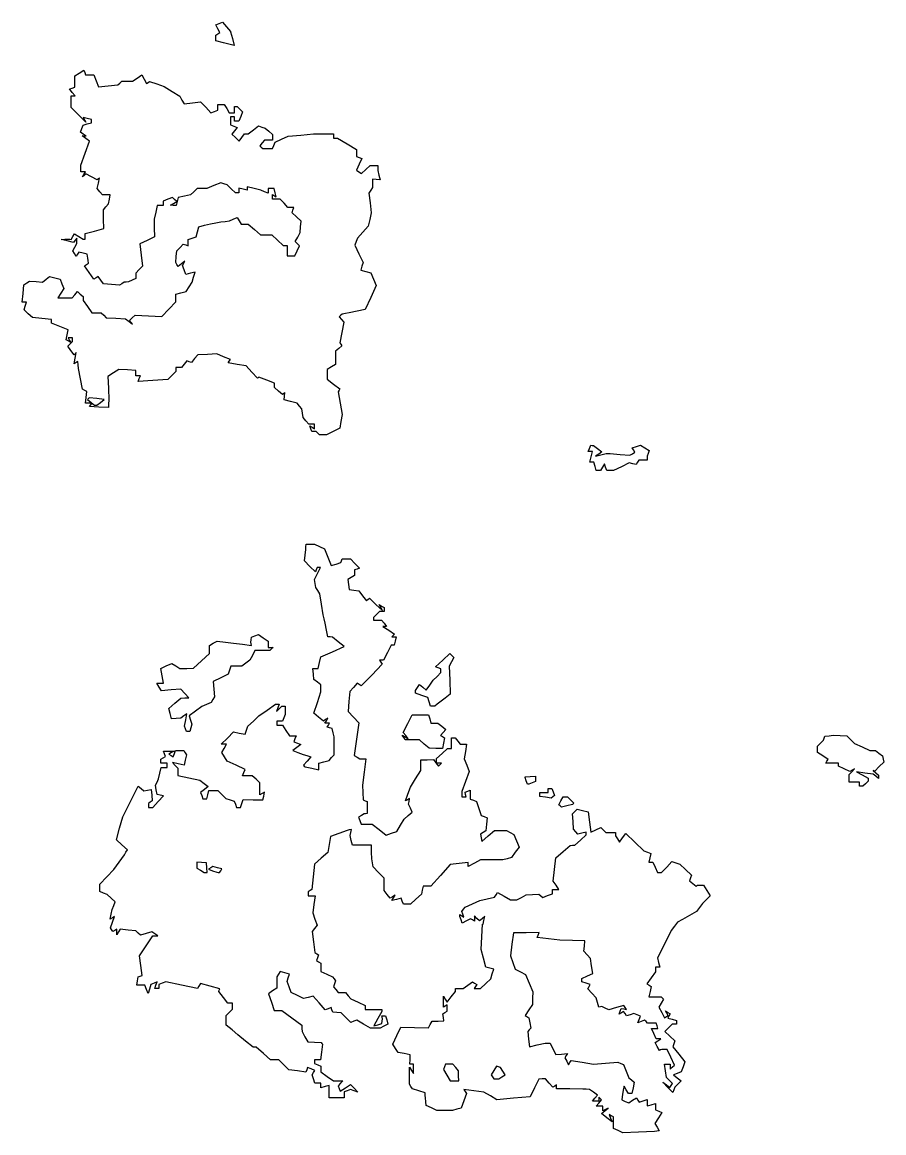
# Model space of a CAD drawing. Extents: x 0 to 4532, y 0 to 2620.
# Drawn here: x 2761 to 3170, y 1989 to 2517 of the extents above; entities that cross this region are included whole.
import ezdxf

# ---------------------------------------------------------------- set-up
doc = ezdxf.new("R2010")
doc.units = 0
doc.layers.add('Layer_1', color=7, linetype='CONTINUOUS')

msp = doc.modelspace()

# ---------------------------------------------------------------- linework, layer by layer
at = {"layer": 'Layer_1', "color": 7}
for points in [[(2856.750285, 2507.321954), (2853.000274, 2508.317964), (2853.000274, 2509.659602), (2853.000274, 2511.00124), (2854.002974, 2511.620951), (2855.005673, 2512.240661), (2854.021285, 2514.080007), (2853.036869, 2515.919352), (2854.638586, 2516.533988), (2856.240275, 2517.148597), (2858.120269, 2514.980914), (2860.000292, 2512.81326), (2860.000292, 2512.709795), (2860.000292, 2512.60633), (2860.930481, 2509.362928), (2861.860671, 2506.119525), (2861.180469, 2506.22299), (2860.500267, 2506.326454)], [(2901.583594, 2321.869254), (2900.833603, 2322.619245), (2899.750286, 2322.619245), (2898.666998, 2322.619245), (2898.203901, 2324.008449), (2897.740805, 2325.397624), (2898.870582, 2324.699422), (2900.000302, 2324.00122), (2900.000302, 2325.060216), (2900.000302, 2326.11924), (2898.622692, 2326.11924), (2897.245195, 2326.11924), (2895.919403, 2327.716762), (2894.593497, 2329.314312), (2894.27698, 2331.388309), (2893.960492, 2333.462279), (2892.854583, 2334.794761), (2891.748787, 2336.127243), (2888.624497, 2336.960714), (2885.500291, 2337.794214), (2885.650244, 2339.523405), (2885.800197, 2341.252568), (2885.315699, 2340.76807), (2884.831201, 2340.283544), (2882.915688, 2341.923642), (2881.000204, 2343.56374), (2881.000204, 2344.640594), (2881.000204, 2345.717476), (2877.250194, 2347.073486), (2873.500211, 2348.429524), (2873.160706, 2348.194532), (2872.8212, 2347.95954), (2870.160686, 2350.918769), (2867.5002, 2353.87797), (2863.245991, 2354.587256), (2858.991696, 2355.296541), (2859.483196, 2356.091858), (2859.974809, 2356.887203), (2856.777384, 2358.211606), (2853.579988, 2359.535982), (2849.040103, 2359.349745), (2844.500189, 2359.163509), (2842.98028, 2357.314809), (2841.460286, 2355.466109), (2840.380286, 2355.82611), (2839.300399, 2356.186081), (2838.027784, 2354.652793), (2836.755283, 2353.119476), (2835.377786, 2353.119476), (2834.000177, 2353.119476), (2834.000177, 2352.119469), (2834.000177, 2351.119491), (2832.112075, 2349.231361), (2830.223889, 2347.343203), (2823.209499, 2346.903577), (2816.195081, 2346.463924), (2816.704694, 2347.791701), (2817.214193, 2349.119477), (2816.107179, 2349.119477), (2815.000192, 2349.119477), (2815.000192, 2350.423982), (2815.000192, 2351.728458), (2811.024572, 2351.963167), (2807.049094, 2352.197592), (2804.442381, 2350.489604), (2801.835583, 2348.781616), (2802.03741, 2343.200537), (2802.239237, 2337.619458), (2802.119898, 2335.823369), (2802.00056, 2334.027309), (2797.555239, 2334.257482), (2793.109946, 2334.487655), (2793.614258, 2335.303608), (2794.118542, 2336.11959), (2792.627744, 2336.11959), (2791.136947, 2336.11959), (2791.43963, 2338.869594), (2791.742257, 2341.619598), (2790.76575, 2342.243872), (2789.789356, 2342.868175), (2788.777841, 2347.74388), (2787.766354, 2352.619586), (2787.669409, 2354.296166), (2787.572464, 2355.972746), (2786.641764, 2355.397539), (2785.711065, 2354.822333), (2786.224051, 2357.505581), (2786.736952, 2360.188829), (2786.208659, 2359.660564), (2785.680451, 2359.132328), (2784.225058, 2361.210237), (2782.769552, 2363.288147), (2783.885354, 2364.403863), (2785.000646, 2365.519609), (2785.000646, 2366.319603), (2785.000646, 2367.119597), (2783.94165, 2367.119597), (2782.882654, 2367.119597), (2783.596163, 2365.965073), (2784.309644, 2364.810579), (2783.147155, 2365.52902), (2781.984752, 2366.247489), (2782.412557, 2368.607021), (2782.840447, 2370.966552), (2778.920556, 2372.534962), (2775.000664, 2374.103401), (2775.000664, 2374.981461), (2775.000664, 2375.859492), (2770.460043, 2376.371288), (2765.919449, 2376.883083), (2763.94594, 2378.669109), (2761.972345, 2380.455163), (2762.553958, 2382.287394), (2763.135457, 2384.119596), (2762.102456, 2384.119596), (2761.069539, 2384.119596), (2761.48334, 2388.278561), (2761.897057, 2392.437554), (2763.19884, 2393.295063), (2764.500652, 2394.152572), (2767.638747, 2393.920698), (2770.776956, 2393.688824), (2772.375753, 2395.015779), (2773.974664, 2396.342734), (2776.530948, 2395.701168), (2779.087261, 2395.059574), (2779.946868, 2392.839479), (2780.806559, 2390.619412), (2779.380562, 2388.369411), (2777.954565, 2386.119411), (2781.355148, 2386.119411), (2784.755761, 2386.119411), (2786.010857, 2387.631723), (2787.266067, 2389.144064), (2788.633359, 2388.009298), (2790.00065, 2386.874504), (2790.00065, 2385.901341), (2790.00065, 2384.92815), (2792.068752, 2382.023772), (2794.136853, 2379.119393), (2796.368769, 2379.119393), (2798.600656, 2379.119393), (2799.780266, 2377.939783), (2800.959848, 2376.760173), (2805.568955, 2376.488614), (2810.177977, 2376.217055), (2811.83925, 2374.95113), (2813.500664, 2373.685233), (2812.798267, 2374.521312), (2812.09587, 2375.357391), (2813.398164, 2376.659656), (2814.700457, 2377.961921), (2821.071353, 2377.634917), (2827.442363, 2377.307912), (2830.721568, 2380.784804), (2834.000658, 2384.261697), (2834.000658, 2386.082078), (2834.000658, 2387.90246), (2836.488061, 2388.526763), (2838.975378, 2389.151037), (2840.383886, 2391.385164), (2841.792365, 2393.61929), (2842.510381, 2396.015701), (2843.228369, 2398.412111), (2841.053571, 2397.843367), (2838.878773, 2397.274652), (2838.057179, 2399.446984), (2837.235472, 2401.619287), (2837.810083, 2402.619293), (2838.384581, 2403.6193), (2836.781674, 2402.320748), (2835.178766, 2401.022168), (2834.592561, 2401.970528), (2834.006469, 2402.918887), (2834.241462, 2405.756878), (2834.476454, 2408.59487), (2836.051128, 2410.169601), (2837.625831, 2411.744304), (2838.81335, 2411.348474), (2840.00084, 2410.952616), (2840.00084, 2412.468585), (2840.00084, 2413.984525), (2841.901442, 2414.587738), (2843.802044, 2415.190979), (2844.392756, 2417.54453), (2844.98344, 2419.898108), (2847.742146, 2420.646909), (2850.500853, 2421.395737), (2853.000841, 2421.840947), (2855.500858, 2422.286156), (2857.500842, 2422.53107), (2859.500856, 2422.775983), (2861.374642, 2423.602084), (2863.248457, 2424.428157), (2864.174338, 2422.773687), (2865.100246, 2421.119189), (2866.800553, 2421.118197), (2868.500859, 2421.117176), (2871.406343, 2418.618407), (2874.311941, 2416.119638), (2877.010354, 2416.119638), (2879.708853, 2416.119638), (2882.406359, 2413.619621), (2885.103866, 2411.119633), (2886.052367, 2411.119633), (2887.000868, 2411.119633), (2887.000868, 2408.619616), (2887.000868, 2406.119628), (2888.840355, 2406.119628), (2890.679871, 2406.119628), (2891.763046, 2408.496961), (2892.846164, 2410.874294), (2891.83085, 2411.889608), (2890.815565, 2412.904893), (2891.972271, 2415.066226), (2893.128948, 2417.227531), (2893.339563, 2419.923592), (2893.550177, 2422.619624), (2891.427679, 2424.619637), (2889.30518, 2426.619622), (2889.736358, 2427.869645), (2890.167678, 2429.119639), (2888.739271, 2429.119639), (2887.310978, 2429.119639), (2885.500971, 2431.119624), (2883.690964, 2433.119637), (2881.845978, 2433.119637), (2880.000963, 2433.119637), (2880.000963, 2434.178661), (2880.000963, 2435.237657), (2880.907653, 2434.677275), (2881.814457, 2434.116866), (2881.291067, 2436.11824), (2880.767678, 2438.119642), (2879.384371, 2438.119642), (2878.000978, 2438.119642), (2878.000978, 2437.012656), (2878.000978, 2435.905641), (2876.250952, 2436.627881), (2874.500955, 2437.35012), (2871.250976, 2438.129563), (2868.000969, 2438.909006), (2868.000969, 2438.107935), (2868.000969, 2437.306864), (2866.000955, 2437.829884), (2864.000971, 2438.352905), (2864.000971, 2437.236252), (2864.000971, 2436.119629), (2863.189553, 2436.119629), (2862.37805, 2436.119629), (2860.393968, 2437.968187), (2858.409772, 2439.816716), (2856.955371, 2440.338263), (2855.500971, 2440.859838), (2852.128847, 2439.48974), (2848.756751, 2438.119642), (2846.450256, 2438.119642), (2844.143846, 2438.119642), (2842.630457, 2436.606252), (2841.117067, 2435.092834), (2838.147548, 2434.498948), (2835.178142, 2433.905061), (2834.683156, 2432.012339), (2834.188142, 2430.119645), (2832.844548, 2430.133819), (2831.500954, 2430.147992), (2832.992545, 2431.091022), (2834.484249, 2432.034081), (2833.492548, 2432.971243), (2832.50096, 2433.908406), (2830.25096, 2433.045114), (2828.000959, 2432.181823), (2828.000959, 2431.149586), (2828.000959, 2430.117349), (2826.614448, 2430.117349), (2825.227937, 2430.117349), (2824.512756, 2426.86737), (2823.797461, 2423.617363), (2823.85132, 2419.391387), (2823.904328, 2415.165439), (2820.39804, 2413.501615), (2816.891724, 2411.837762), (2817.556647, 2406.516479), (2818.221428, 2401.195223), (2816.611122, 2399.584861), (2815.000731, 2397.974498), (2815.000731, 2396.652901), (2815.000731, 2395.331332), (2813.250734, 2394.53148), (2811.500736, 2393.731656), (2810.50073, 2393.648034), (2809.500723, 2393.564412), (2808.401645, 2392.875111), (2807.302625, 2392.18581), (2803.477836, 2392.529), (2799.653132, 2392.872219), (2798.393444, 2394.594891), (2797.13384, 2396.317562), (2796.143726, 2395.705675), (2795.153641, 2395.09376), (2792.935417, 2398.208923), (2790.717334, 2401.324087), (2791.642421, 2401.970698), (2792.567621, 2402.617281), (2792.409165, 2403.867275), (2792.250708, 2405.117297), (2792.1257, 2406.000658), (2792.000692, 2406.884019), (2790.001699, 2407.406785), (2788.002706, 2407.929522), (2787.376703, 2406.916646), (2786.7507, 2405.90377), (2785.94549, 2407.206658), (2785.140309, 2408.509519), (2786.070498, 2410.247667), (2787.000687, 2411.985816), (2786.986514, 2413.301546), (2786.972341, 2414.617275), (2786.237629, 2413.575401), (2785.502945, 2412.533526), (2782.502954, 2413.207095), (2779.502934, 2413.880664), (2781.252931, 2413.998869), (2783.002447, 2414.11679), (2783.640639, 2414.031467), (2784.278831, 2413.946144), (2785.110148, 2415.281546), (2785.941437, 2416.616977), (2787.958344, 2415.366954), (2789.975337, 2414.11696), (2790.488833, 2414.11696), (2791.002443, 2414.11696), (2791.002443, 2415.409559), (2791.002443, 2416.702158), (2795.412558, 2417.881682), (2799.822559, 2419.061179), (2799.754528, 2423.546554), (2799.686496, 2428.0319), (2800.88198, 2429.472411), (2802.077492, 2430.912921), (2802.482393, 2433.014953), (2802.887181, 2435.116986), (2801.066997, 2435.116986), (2799.246899, 2435.116986), (2798.006798, 2436.611213), (2796.766583, 2438.105497), (2797.2523, 2440.645822), (2797.737875, 2443.186204), (2797.243201, 2442.691473), (2796.748385, 2442.196742), (2794.002378, 2443.616957), (2791.255974, 2445.0372), (2790.468877, 2444.327064), (2789.681696, 2443.616957), (2790.401073, 2444.866951), (2791.120393, 2446.116945), (2790.061397, 2446.116945), (2789.002373, 2446.116945), (2789.002373, 2447.641928), (2789.002373, 2449.16694), (2791.016276, 2454.891934), (2793.030179, 2460.616956), (2791.325196, 2461.86695), (2789.620099, 2463.116973), (2790.561287, 2463.131146), (2791.50239, 2463.145319), (2790.106695, 2464.029077), (2788.711, 2464.912835), (2789.361693, 2466.60869), (2790.012499, 2468.304574), (2792.007382, 2468.826263), (2794.002378, 2469.347951), (2794.002378, 2470.114695), (2794.002378, 2470.881438), (2792.000976, 2471.404799), (2789.999573, 2471.928188), (2790.66478, 2470.771426), (2791.329873, 2469.614691), (2787.864376, 2473.114686), (2784.398794, 2476.614709), (2784.398794, 2479.364685), (2784.398794, 2482.114689), (2785.321188, 2482.114689), (2786.243695, 2482.114689), (2784.871187, 2483.777323), (2783.498793, 2485.439928), (2784.748787, 2485.860646), (2785.998781, 2486.281364), (2785.998781, 2488.957498), (2785.998781, 2491.633602), (2788.203399, 2493.01039), (2790.407989, 2494.387178), (2790.786698, 2493.250938), (2791.165492, 2492.114699), (2793.168992, 2492.114699), (2795.172492, 2492.114699), (2796.2515, 2489.256241), (2797.330395, 2486.397755), (2801.914585, 2486.878086), (2806.498804, 2487.358388), (2807.448779, 2488.236562), (2808.398782, 2489.114707), (2810.976298, 2489.114707), (2813.553786, 2489.114707), (2815.728583, 2490.638018), (2817.903494, 2492.161329), (2819.001296, 2490.110008), (2820.099098, 2488.058688), (2820.865105, 2488.532074), (2821.630998, 2489.00546), (2825.064889, 2487.810089), (2828.498808, 2486.614691), (2832.261404, 2484.275313), (2836.024086, 2481.935936), (2836.996795, 2480.118503), (2837.96939, 2478.301069), (2841.917996, 2478.830694), (2845.866716, 2479.36032), (2848.311513, 2476.722341), (2850.756198, 2474.08439), (2852.377502, 2474.706539), (2853.998807, 2475.328687), (2853.998807, 2476.721689), (2853.998807, 2478.114691), (2855.490313, 2478.114691), (2856.981904, 2478.114691), (2858.230906, 2476.114706), (2859.479908, 2474.114693), (2860.739313, 2474.114693), (2861.998803, 2474.114693), (2861.998803, 2475.614703), (2861.998803, 2477.114684), (2862.570211, 2477.114684), (2863.141704, 2477.114684), (2864.423106, 2475.833226), (2865.704621, 2474.551739), (2864.883906, 2472.333202), (2864.063219, 2470.114695), (2863.031011, 2470.114695), (2861.998803, 2470.114695), (2861.998803, 2471.114701), (2861.998803, 2472.114708), (2860.998796, 2472.114708), (2859.998818, 2472.114708), (2859.998818, 2470.221674), (2859.998818, 2468.328669), (2861.61142, 2467.709866), (2863.223994, 2467.091034), (2861.947297, 2465.552671), (2860.670601, 2464.014308), (2862.395795, 2462.314513), (2864.121018, 2460.614688), (2865.420221, 2462.364686), (2866.719312, 2464.114683), (2867.609022, 2464.13736), (2868.498818, 2464.160038), (2870.937124, 2466.034136), (2873.375402, 2467.908262), (2874.937122, 2467.3599), (2876.498814, 2466.811566), (2878.248811, 2465.30858), (2879.998809, 2463.805565), (2879.998809, 2462.460582), (2879.998809, 2461.11557), (2878.121224, 2461.11557), (2876.243724, 2461.11557), (2875.129906, 2459.773535), (2874.016202, 2458.431529), (2874.674124, 2457.77355), (2875.332102, 2457.115544), (2877.696906, 2457.115544), (2880.061625, 2457.115544), (2880.639014, 2458.620259), (2881.216403, 2460.124975), (2884.357617, 2461.559306), (2887.498802, 2462.993637), (2893.498813, 2463.550447), (2899.498825, 2464.107228), (2901.998813, 2464.138409), (2904.498829, 2464.16959), (2906.74883, 2464.131323), (2908.998831, 2464.093055), (2908.998831, 2463.104273), (2908.998831, 2462.115464), (2909.958019, 2462.115464), (2910.91732, 2462.115464), (2915.458027, 2459.372745), (2919.998819, 2456.630026), (2919.998819, 2454.956082), (2919.998819, 2453.282138), (2921.237021, 2452.869385), (2922.475336, 2452.456632), (2921.185912, 2449.626691), (2919.896516, 2446.79675), (2921.096025, 2446.055377), (2922.295619, 2445.314031), (2924.335715, 2447.214747), (2926.375923, 2449.115463), (2928.187432, 2449.115463), (2929.998828, 2449.115463), (2930.013001, 2447.865469), (2930.027175, 2446.615474), (2930.605074, 2444.461313), (2931.182973, 2442.307152), (2929.341474, 2442.461357), (2927.49986, 2442.615561), (2927.49986, 2440.615576), (2927.49986, 2438.615563), (2926.65386, 2437.305786), (2925.807973, 2435.995981), (2926.354266, 2431.305775), (2926.900673, 2426.615569), (2926.20026, 2423.448588), (2925.499876, 2420.281636), (2922.943676, 2417.424709), (2920.387364, 2414.56781), (2919.751269, 2412.910166), (2919.115174, 2411.252521), (2921.107477, 2407.129018), (2923.099667, 2403.005514), (2922.519273, 2401.1766), (2921.938766, 2399.347714), (2924.342773, 2398.74436), (2926.746666, 2398.141005), (2928.005278, 2395.102434), (2929.263861, 2392.063891), (2926.677161, 2386.339719), (2924.090461, 2380.615547), (2920.295153, 2379.829613), (2916.499873, 2379.043679), (2914.770256, 2378.766734), (2913.040555, 2378.489789), (2912.377758, 2377.826907), (2911.714876, 2377.164025), (2912.774467, 2375.887272), (2913.834058, 2374.61049), (2912.92646, 2369.752246), (2912.018863, 2364.893974), (2912.498372, 2364.118131), (2912.977853, 2363.342288), (2911.488869, 2362.106553), (2909.999858, 2360.870788), (2909.999858, 2357.733798), (2909.999858, 2354.59678), (2907.999873, 2353.34775), (2905.99986, 2352.098748), (2905.99986, 2349.795257), (2905.99986, 2347.491795), (2909.027659, 2345.253246), (2912.055459, 2343.014697), (2911.619773, 2342.309664), (2911.18406, 2341.604631), (2912.169666, 2336.18147), (2913.155358, 2330.758309), (2912.542763, 2327.492853), (2911.930167, 2324.227397), (2908.811347, 2322.671544), (2905.692556, 2321.115664), (2904.012858, 2321.115664), (2902.333159, 2321.115664), (2901.583169, 2321.865683)], [(2798.286067, 2336.537473), (2800.071866, 2337.892066), (2796.505456, 2338.308419), (2792.939158, 2338.7248), (2792.485275, 2338.270888), (2792.031363, 2337.817004), (2793.76577, 2336.499914), (2795.500262, 2335.182852), (2796.000265, 2335.182852), (2796.500268, 2335.182852)], [(3033.290033, 2306.119249), (3032.767041, 2308.119234), (3031.77534, 2308.119234), (3030.783525, 2308.119234), (3031.410918, 2310.619251), (3032.038424, 2313.119239), (3031.050719, 2313.119239), (3030.063128, 2313.119239), (3030.638732, 2314.619249), (3031.214335, 2316.11923), (3031.857318, 2316.087482), (3032.500329, 2316.055734), (3034.495438, 2314.548043), (3036.490633, 2313.040379), (3034.995442, 2311.993119), (3033.500336, 2310.94583), (3036.000324, 2311.605027), (3038.500341, 2312.264196), (3039.500319, 2312.247188), (3040.500325, 2312.23018), (3045.158132, 2311.807903), (3049.815825, 2311.385626), (3051.036225, 2312.13984), (3052.25654, 2312.894055), (3051.613926, 2313.93386), (3050.97134, 2314.973693), (3052.923249, 2315.593205), (3054.875244, 2316.212745), (3056.949638, 2314.917255), (3059.024032, 2313.621793), (3058.512152, 2312.287951), (3058.000328, 2310.954108), (3058.000328, 2310.03588), (3058.000328, 2309.117682), (3056.059332, 2309.117682), (3054.118336, 2309.117682), (3053.466141, 2308.062286), (3052.813832, 2307.006919), (3051.157123, 2307.384267), (3049.500328, 2307.761615), (3045.790144, 2305.939646), (3042.080046, 2304.117677), (3040.508829, 2304.117677), (3038.937528, 2304.117677), (3038.319944, 2305.727133), (3037.702331, 2307.336588), (3036.801622, 2305.727133), (3035.900941, 2304.117677), (3034.857026, 2304.117677), (3033.813139, 2304.117677), (3033.290033, 2306.117662)], [(2907.000292, 2009.025525), (2907.000292, 2011.931916), (2905.000307, 2011.408895), (2903.000293, 2010.885875), (2903.000293, 2012.002527), (2903.000293, 2013.119151), (2901.567691, 2013.119151), (2900.135089, 2013.119151), (2899.503105, 2015.110207), (2898.871205, 2017.101234), (2899.49908, 2018.117257), (2900.127096, 2019.133279), (2898.373697, 2019.806111), (2896.620184, 2020.478971), (2896.260893, 2019.400841), (2895.901488, 2018.322712), (2891.851288, 2018.865972), (2887.801202, 2019.409203), (2885.446177, 2021.764171), (2883.091181, 2024.119139), (2881.080595, 2024.119139), (2879.069895, 2024.119139), (2875.653097, 2027.119159), (2872.236271, 2030.11915), (2871.500283, 2030.11915), (2870.764296, 2030.11915), (2867.132291, 2033.096124), (2863.500287, 2036.073127), (2860.767971, 2038.346145), (2858.035684, 2040.619163), (2858.018676, 2042.940597), (2858.001668, 2045.262002), (2859.501678, 2046.762012), (2861.001659, 2048.262022), (2861.001659, 2049.690599), (2861.001659, 2051.119148), (2859.895552, 2051.119148), (2858.789473, 2051.119148), (2856.645573, 2053.849791), (2854.501673, 2056.580406), (2854.712004, 2057.230901), (2854.922335, 2057.881424), (2850.367511, 2059.156675), (2845.812829, 2060.431897), (2845.071824, 2059.232842), (2844.330706, 2058.033758), (2836.787825, 2059.591765), (2829.244915, 2061.1498), (2827.623214, 2060.527481), (2826.001513, 2059.905191), (2826.001513, 2059.012164), (2826.001513, 2058.119166), (2825.032914, 2058.119166), (2824.064315, 2058.119166), (2824.644227, 2059.630514), (2825.224224, 2061.141834), (2823.711402, 2060.561327), (2822.198607, 2059.98082), (2821.54182, 2057.799984), (2820.885004, 2055.619149), (2820.094109, 2057.614315), (2819.303299, 2059.609453), (2817.402414, 2059.615122), (2815.5015, 2059.620791), (2815.843103, 2061.620776), (2816.184706, 2063.620789), (2817.115519, 2063.961571), (2818.046304, 2064.30238), (2817.446322, 2068.961575), (2816.846313, 2073.620799), (2820.018112, 2078.370788), (2823.190025, 2083.120777), (2824.34571, 2083.13495), (2825.501509, 2083.149123), (2824.117606, 2084.025596), (2822.733704, 2084.902069), (2819.968818, 2084.109105), (2817.203903, 2083.316141), (2816.137311, 2084.382733), (2815.070718, 2085.449326), (2811.372809, 2085.828686), (2807.674899, 2086.208047), (2806.853503, 2084.913266), (2806.032108, 2083.618484), (2806.017934, 2084.927524), (2806.003761, 2086.236535), (2805.072863, 2085.661216), (2804.141937, 2085.085867), (2803.565653, 2086.018268), (2802.989455, 2086.950668), (2803.993543, 2089.591737), (2804.997745, 2092.232805), (2803.966642, 2091.595577), (2802.93554, 2090.958348), (2803.380352, 2093.288427), (2803.825137, 2095.618507), (2804.542954, 2097.424489), (2805.260659, 2099.23047), (2803.382252, 2100.974969), (2801.50376, 2102.719467), (2799.753762, 2103.387593), (2798.003737, 2104.055719), (2798.003737, 2105.866265), (2798.003737, 2107.67681), (2801.275457, 2111.147665), (2804.547065, 2114.618491), (2807.096262, 2118.118514), (2809.64546, 2121.618509), (2810.346241, 2122.807984), (2811.046966, 2123.997486), (2808.488953, 2126.369405), (2805.930939, 2128.741352), (2807.376042, 2134.179934), (2808.821145, 2139.618515), (2812.504655, 2146.91447), (2816.188051, 2154.210425), (2817.521752, 2153.103581), (2818.855368, 2151.996765), (2820.636745, 2152.30764), (2822.418066, 2152.618516), (2822.649373, 2149.889517), (2822.88068, 2147.160489), (2821.942299, 2146.580492), (2821.003775, 2146.000495), (2821.003775, 2145.059506), (2821.003775, 2144.118516), (2822.051489, 2144.118516), (2823.099288, 2144.118516), (2825.653078, 2146.86852), (2828.206783, 2149.618524), (2826.666776, 2149.929995), (2825.126797, 2150.241466), (2824.7863, 2152.429984), (2824.445773, 2154.618501), (2825.164385, 2156.118511), (2825.882996, 2157.618521), (2826.462398, 2160.368525), (2827.041885, 2163.118529), (2828.522874, 2163.118529), (2830.003778, 2163.118529), (2830.003778, 2164.118507), (2830.003778, 2165.118514), (2828.503797, 2165.118514), (2827.003787, 2165.118514), (2827.003787, 2166.059503), (2827.003787, 2167.000492), (2828.071995, 2167.660653), (2829.14009, 2168.320814), (2828.651283, 2169.594676), (2828.162477, 2170.868509), (2830.689876, 2170.868509), (2833.217276, 2170.868509), (2832.003792, 2170.118519), (2830.790279, 2169.368528), (2831.792299, 2168.749271), (2832.794176, 2168.130014), (2833.367597, 2169.62427), (2833.940989, 2171.118525), (2835.913393, 2171.118525), (2837.885797, 2171.118525), (2838.538899, 2170.061684), (2839.192087, 2169.004843), (2838.575495, 2166.548253), (2837.958987, 2164.091663), (2835.231377, 2164.734192), (2832.503795, 2165.37675), (2833.753789, 2164.047641), (2835.003783, 2162.718504), (2835.003783, 2160.989426), (2835.003783, 2159.26032), (2840.253804, 2158.145482), (2845.503796, 2157.030643), (2847.503781, 2155.512747), (2849.503794, 2153.99485), (2847.628392, 2152.60474), (2845.752905, 2151.214601), (2846.34699, 2149.666543), (2846.94099, 2148.118515), (2847.855787, 2148.118515), (2848.770499, 2148.118515), (2849.293492, 2150.118528), (2849.816597, 2152.118513), (2851.910182, 2152.118513), (2854.003796, 2152.118513), (2855.905106, 2150.21723), (2857.806389, 2148.315948), (2859.812695, 2147.679173), (2861.819001, 2147.042369), (2862.380006, 2145.580429), (2862.940983, 2144.118516), (2863.904989, 2144.118516), (2864.868996, 2144.118516), (2865.454492, 2145.963333), (2866.040102, 2147.808149), (2870.746409, 2147.713472), (2875.452688, 2147.618511), (2875.824395, 2149.486969), (2876.196102, 2151.355397), (2875.099888, 2150.677945), (2874.003786, 2150.000493), (2874.003786, 2152.904532), (2874.003786, 2155.808542), (2872.175099, 2157.463551), (2870.346299, 2159.118531), (2868.068093, 2159.118531), (2865.789803, 2159.118531), (2866.368609, 2160.626676), (2866.947302, 2162.13485), (2862.71869, 2164.122532), (2858.490106, 2166.110187), (2857.224096, 2168.137412), (2855.958086, 2170.164582), (2857.01609, 2172.141549), (2858.074206, 2174.118545), (2856.872288, 2174.118545), (2855.670483, 2174.118545), (2858.587107, 2177.040697), (2861.503789, 2179.962821), (2864.238401, 2179.418767), (2866.972984, 2178.874685), (2867.663901, 2180.746601), (2868.354789, 2182.618545), (2870.91731, 2185.118533), (2873.479887, 2187.618549), (2877.491904, 2190.364245), (2881.503808, 2193.109969), (2882.360806, 2193.112803), (2883.217805, 2193.115638), (2882.551493, 2191.365612), (2881.885294, 2189.615615), (2883.144615, 2190.865637), (2884.403793, 2192.115631), (2885.203815, 2192.115631), (2886.003809, 2192.115631), (2886.003809, 2190.197426), (2886.003809, 2188.279192), (2885.396798, 2186.697403), (2884.789815, 2185.115613), (2883.396813, 2185.115613), (2882.003811, 2185.115613), (2882.003811, 2184.115635), (2882.003811, 2183.115628), (2883.388791, 2183.115628), (2884.773799, 2183.115628), (2886.4118, 2180.615612), (2888.049914, 2178.115624), (2889.633801, 2178.115624), (2891.217801, 2178.115624), (2890.673918, 2176.698385), (2890.130091, 2175.281147), (2891.816904, 2174.626967), (2893.503802, 2173.972788), (2891.617997, 2172.584633), (2889.732191, 2171.196506), (2892.118, 2170.237432), (2894.503809, 2169.278329), (2896.389898, 2168.676137), (2898.276015, 2168.073916), (2896.479416, 2166.088643), (2894.682703, 2164.10337), (2895.093302, 2163.726305), (2895.503815, 2163.349241), (2898.753794, 2162.652967), (2902.003802, 2161.956692), (2902.003802, 2163.517109), (2902.003802, 2165.077525), (2904.462801, 2165.694684), (2906.9218, 2166.311843), (2908.092623, 2167.722562), (2909.263417, 2169.13328), (2909.246409, 2173.37445), (2909.229401, 2177.61562), (2908.778494, 2179.561407), (2908.327501, 2181.507193), (2907.158607, 2181.896815), (2905.989683, 2182.286437), (2906.554997, 2183.201036), (2907.120197, 2184.115635), (2906.002184, 2184.115635), (2904.8842, 2184.115635), (2905.597708, 2185.27013), (2906.311189, 2186.424653), (2905.260896, 2185.775491), (2904.210489, 2185.126356), (2901.940192, 2186.964767), (2899.669782, 2188.803205), (2901.335987, 2193.89732), (2903.002193, 2198.991407), (2903.002193, 2200.693272), (2903.002193, 2202.395137), (2901.353505, 2203.60074), (2899.704705, 2204.806316), (2899.421807, 2207.460991), (2899.138626, 2210.115637), (2900.445426, 2210.115637), (2901.752227, 2210.115637), (2902.323833, 2212.865641), (2902.895525, 2215.615645), (2908.466031, 2218.064411), (2914.036536, 2220.513177), (2911.269326, 2222.778457), (2908.502229, 2225.043708), (2907.365734, 2225.079708), (2906.229211, 2225.115708), (2905.62563, 2228.365715), (2905.02202, 2231.615694), (2904.521336, 2233.615708), (2904.020624, 2235.615721), (2903.222218, 2240.620148), (2902.423811, 2245.624603), (2901.491921, 2247.120162), (2900.560116, 2248.615722), (2900.268828, 2250.487779), (2899.977511, 2252.359837), (2901.413231, 2255.237768), (2902.848923, 2258.115728), (2902.008932, 2258.115728), (2901.168913, 2258.115728), (2900.807127, 2257.030484), (2900.445426, 2255.945268), (2897.789221, 2258.601473), (2895.13293, 2261.257707), (2895.453529, 2263.936703), (2895.774212, 2266.615728), (2895.888165, 2267.865722), (2896.002118, 2269.115716), (2897.955019, 2269.115716), (2899.908006, 2269.115716), (2902.347106, 2268.004393), (2904.786206, 2266.89307), (2906.346112, 2262.921786), (2907.906103, 2258.950475), (2910.204123, 2259.665288), (2912.502114, 2260.380101), (2912.835412, 2261.247899), (2913.168823, 2262.115726), (2915.085412, 2262.115726), (2917.002115, 2262.115726), (2919.189612, 2259.92823), (2921.377109, 2257.740704), (2920.189619, 2257.344874), (2919.002129, 2256.949044), (2919.002129, 2255.582064), (2919.002129, 2254.215084), (2917.411608, 2253.325034), (2915.821202, 2252.434955), (2916.161614, 2250.025335), (2916.502112, 2247.615715), (2918.732213, 2247.298774), (2920.962202, 2246.981832), (2922.849424, 2244.582672), (2924.736619, 2242.18354), (2925.379828, 2242.826722), (2926.02301, 2243.469903), (2929.167228, 2240.542819), (2932.311418, 2237.615706), (2931.502325, 2239.020216), (2930.693118, 2240.424727), (2931.847613, 2239.71119), (2933.002108, 2238.997681), (2933.002108, 2238.056692), (2933.002108, 2237.115702), (2931.930725, 2237.115702), (2930.859228, 2237.115702), (2929.430708, 2235.687126), (2928.002131, 2234.258577), (2928.002131, 2233.687141), (2928.002131, 2233.115704), (2929.879716, 2233.115704), (2931.757216, 2233.115704), (2933.002108, 2231.615694), (2934.247028, 2230.115713), (2933.374524, 2230.110044), (2932.502133, 2230.104374), (2935.260216, 2228.285693), (2938.018213, 2226.467012), (2937.343511, 2225.792281), (2936.668808, 2225.117551), (2937.741807, 2225.117551), (2938.814919, 2225.117551), (2938.291814, 2223.117537), (2937.768821, 2221.117552), (2937.112912, 2221.117552), (2936.456918, 2221.117552), (2934.57202, 2217.617558), (2932.687207, 2214.117534), (2931.785619, 2214.117534), (2930.884117, 2214.117534), (2931.513918, 2213.098507), (2932.14372, 2212.07948), (2927.157322, 2206.987321), (2922.171008, 2201.895134), (2921.220211, 2202.482756), (2920.269414, 2203.070378), (2918.514314, 2201.131083), (2916.759328, 2199.191759), (2916.356213, 2194.404665), (2915.953126, 2189.617542), (2918.474119, 2186.914933), (2920.995225, 2184.212325), (2919.925203, 2176.519349), (2918.855209, 2168.826373), (2920.17862, 2167.987261), (2921.502117, 2167.148149), (2922.894609, 2167.133976), (2924.287015, 2167.119803), (2923.545103, 2160.869804), (2922.80322, 2154.619805), (2922.946369, 2151.11981), (2923.089519, 2147.619787), (2924.045844, 2147.286461), (2925.002027, 2146.953135), (2925.002027, 2144.036453), (2925.002027, 2141.1198), (2924.252036, 2141.105627), (2923.502045, 2141.091454), (2922.21812, 2140.276833), (2920.934337, 2139.462184), (2921.575137, 2137.792152), (2922.216023, 2136.122092), (2924.764625, 2136.122092), (2927.313227, 2136.122092), (2930.687222, 2133.54863), (2934.061245, 2130.975167), (2936.610641, 2131.824938), (2939.160037, 2132.674736), (2940.831033, 2135.609871), (2942.502029, 2138.544978), (2944.418845, 2140.177762), (2946.335548, 2141.810575), (2945.511035, 2143.716337), (2944.686635, 2145.622098), (2944.911139, 2146.972439), (2945.135643, 2148.322808), (2944.192527, 2147.739976), (2943.249525, 2147.157173), (2944.37573, 2150.397712), (2945.501851, 2153.638252), (2947.963032, 2157.630171), (2950.424129, 2161.622091), (2950.463247, 2164.122107), (2950.502366, 2166.622095), (2953.498672, 2166.72641), (2956.494979, 2166.830725), (2957.666878, 2165.228016), (2958.838863, 2163.625279), (2959.587266, 2164.37371), (2960.33567, 2165.122114), (2959.169071, 2165.122114), (2958.002359, 2165.122114), (2958.002359, 2166.257446), (2958.002359, 2167.392779), (2960.553881, 2169.75747), (2963.105374, 2172.122132), (2964.053875, 2172.122132), (2965.002377, 2172.122132), (2965.002377, 2174.62212), (2965.002377, 2177.122137), (2965.879983, 2177.122137), (2966.757476, 2177.122137), (2968.002368, 2175.622127), (2969.24726, 2174.122117), (2970.75566, 2174.122117), (2972.264061, 2174.122117), (2971.703283, 2170.666569), (2971.142561, 2167.21105), (2972.280587, 2164.196006), (2973.418669, 2161.180991), (2971.705579, 2156.40155), (2969.99246, 2151.622109), (2970.003799, 2150.372115), (2970.003799, 2149.122121), (2971.003805, 2149.122121), (2972.003812, 2149.122121), (2971.753796, 2150.247136), (2971.50378, 2151.372122), (2972.753774, 2151.830456), (2974.003768, 2152.28879), (2974.003768, 2150.174059), (2974.003768, 2148.059355), (2975.455391, 2147.502319), (2976.90707, 2146.945254), (2978.003767, 2143.622113), (2979.100491, 2140.298972), (2980.54738, 2139.743778), (2981.994184, 2139.188556), (2981.651588, 2136.058652), (2981.308879, 2132.928749), (2980.057978, 2132.155599), (2978.806992, 2131.382478), (2979.15537, 2129.665419), (2979.503777, 2127.948332), (2982.503768, 2130.534011), (2985.503788, 2133.119691), (2988.319471, 2133.120683), (2991.135295, 2133.121675), (2992.932376, 2132.159908), (2994.729485, 2131.198112), (2995.96148, 2128.223774), (2997.193474, 2125.249408), (2995.348686, 2122.755458), (2993.503784, 2120.261507), (2991.503771, 2119.705236), (2989.503786, 2119.148993), (2984.204074, 2119.13482), (2978.904476, 2119.120647), (2975.95409, 2117.594955), (2973.00379, 2116.069263), (2973.00379, 2116.999793), (2973.00379, 2117.930322), (2968.753776, 2117.431056), (2964.503762, 2116.931761), (2959.847969, 2111.783079), (2955.192062, 2106.634397), (2953.364281, 2106.628728), (2951.536473, 2106.623059), (2951.171172, 2104.739974), (2950.805871, 2102.85689), (2948.154768, 2100.521567), (2945.503778, 2098.186243), (2943.86076, 2098.154779), (2942.217771, 2098.123314), (2941.67196, 2099.545683), (2941.126063, 2100.968052), (2938.908576, 2100.388168), (2936.69106, 2099.808256), (2937.501854, 2101.120301), (2938.312762, 2102.432317), (2937.091766, 2101.677677), (2935.870657, 2100.923038), (2934.469066, 2102.773155), (2933.067361, 2104.6233), (2933.03533, 2107.568583), (2933.003298, 2110.513866), (2930.432699, 2113.197058), (2927.862015, 2115.880221), (2927.509215, 2117.751768), (2927.156301, 2119.623315), (2927.080333, 2122.873322), (2927.00323, 2126.123329), (2922.522334, 2126.123329), (2918.041325, 2126.123329), (2917.460421, 2128.43779), (2916.879517, 2130.752251), (2917.191413, 2132.187801), (2917.503224, 2133.623322), (2916.503217, 2133.399102), (2915.503211, 2133.175165), (2911.503213, 2131.743697), (2907.503215, 2130.312228), (2906.879309, 2126.525056), (2906.255403, 2122.737854), (2903.114019, 2119.931044), (2899.972607, 2117.124234), (2899.34221, 2111.092758), (2898.711813, 2105.061282), (2897.857508, 2104.5333), (2897.003202, 2104.005319), (2897.003202, 2103.06433), (2897.003202, 2102.123341), (2898.634909, 2102.123341), (2900.266504, 2102.123341), (2899.718028, 2098.033966), (2899.169524, 2093.94462), (2900.191527, 2091.013085), (2901.213417, 2088.08155), (2900.010422, 2086.632025), (2898.807426, 2085.182472), (2899.499023, 2080.154007), (2900.19062, 2075.125571), (2901.053203, 2074.592431), (2901.915928, 2074.059291), (2901.391405, 2072.692452), (2900.86691, 2071.325614), (2901.935005, 2070.665453), (2903.003213, 2070.005292), (2903.003213, 2068.042867), (2903.003213, 2066.080441), (2905.753217, 2064.872258), (2908.503221, 2063.664046), (2909.242724, 2062.643687), (2909.982226, 2061.623327), (2909.47542, 2060.246568), (2908.968727, 2058.869837), (2910.108425, 2057.496564), (2911.248123, 2056.123319), (2913.003223, 2056.123319), (2914.758322, 2056.123319), (2916.018521, 2054.604884), (2917.27872, 2053.086421), (2920.641008, 2051.490912), (2924.00321, 2049.895431), (2924.00321, 2049.009377), (2924.00321, 2048.123323), (2928.003237, 2048.123323), (2932.003235, 2048.123323), (2932.003235, 2047.653735), (2932.003235, 2047.184148), (2930.084916, 2043.768711), (2928.166513, 2040.353273), (2930.084916, 2040.854921), (2932.003235, 2041.356568), (2932.121723, 2042.489945), (2932.240212, 2043.623322), (2932.121723, 2044.373312), (2932.002952, 2045.124947), (2932.886341, 2045.124947), (2933.769645, 2045.124947), (2934.296152, 2043.111838), (2934.822546, 2041.098757), (2932.978439, 2040.111846), (2931.134444, 2039.124936), (2928.818623, 2039.127771), (2926.502944, 2039.130605), (2923.269746, 2041.101932), (2920.036548, 2043.073287), (2918.597029, 2042.520871), (2917.157539, 2041.968483), (2914.879929, 2044.246093), (2912.602319, 2046.523732), (2910.603439, 2046.671134), (2908.604531, 2046.818535), (2908.239117, 2047.914806), (2907.873731, 2049.011078), (2906.419643, 2048.453106), (2904.965639, 2047.895134), (2902.115033, 2051.16008), (2899.264314, 2054.425054), (2896.98044, 2053.827794), (2894.696536, 2053.230534), (2891.806728, 2054.724875), (2888.917032, 2056.219215), (2887.934515, 2058.803393), (2886.952027, 2061.38757), (2887.50552, 2063.131529), (2888.059013, 2064.875489), (2885.816722, 2065.461864), (2883.574517, 2066.048211), (2882.804032, 2064.835832), (2882.033518, 2063.623426), (2882.019345, 2060.930115), (2882.005172, 2058.236832), (2880.056976, 2056.872261), (2878.10878, 2055.507662), (2879.455577, 2051.589897), (2880.802459, 2047.672132), (2882.653881, 2047.646621), (2884.50516, 2047.621109), (2889.216172, 2044.121086), (2893.927185, 2040.621091), (2894.001169, 2039.121109), (2894.076287, 2037.621099), (2895.447689, 2035.143675), (2896.819176, 2032.66625), (2899.964585, 2032.508077), (2903.109994, 2032.349904), (2903.415796, 2031.98551), (2903.721598, 2031.621116), (2903.254079, 2027.871134), (2902.786589, 2024.121123), (2901.395997, 2024.121123), (2900.005376, 2024.121123), (2900.005376, 2023.228096), (2900.005376, 2022.335097), (2901.505386, 2021.759494), (2903.005396, 2021.183891), (2903.005396, 2019.840552), (2903.005396, 2018.497241), (2905.96488, 2016.309177), (2908.924393, 2014.121114), (2911.164898, 2014.121114), (2913.405402, 2014.121114), (2912.283478, 2012.999245), (2911.161695, 2011.877406), (2911.676098, 2010.536845), (2912.190501, 2009.196312), (2914.657891, 2010.813024), (2917.125394, 2012.429737), (2918.815382, 2010.633449), (2920.505398, 2008.837162), (2918.755401, 2009.447745), (2917.005403, 2010.058356), (2915.505394, 2009.482753), (2914.005384, 2008.90715), (2914.005384, 2007.514119), (2914.005384, 2006.121117), (2910.505389, 2006.121117), (2907.005394, 2006.121117), (2907.005394, 2009.027509)], [(2838.710282, 2181.432585), (2838.206282, 2182.745962), (2838.76448, 2185.682571), (2839.322679, 2188.619208), (2837.911479, 2187.546124), (2836.500278, 2186.47304), (2834.253679, 2186.358521), (2832.00708, 2186.244001), (2831.404576, 2188.644351), (2830.802185, 2191.044702), (2833.651175, 2193.550359), (2836.500278, 2196.056017), (2838.405274, 2196.087481), (2840.31027, 2196.118946), (2838.406776, 2198.22231), (2836.503283, 2200.325646), (2831.892163, 2199.882591), (2827.281157, 2199.439536), (2826.132275, 2201.27925), (2824.983364, 2203.118964), (2826.603081, 2203.118964), (2828.222883, 2203.118964), (2827.566067, 2206.619696), (2826.909365, 2210.120399), (2829.528862, 2211.313956), (2832.148472, 2212.507512), (2834.060781, 2211.313219), (2835.973176, 2210.118954), (2839.236676, 2210.1473), (2842.50029, 2210.175647), (2846.250272, 2213.662035), (2850.000283, 2217.148452), (2850.000283, 2219.099794), (2850.000283, 2221.051165), (2851.878179, 2222.056217), (2853.756189, 2223.06127), (2857.628175, 2222.602567), (2861.500274, 2222.143865), (2865.760096, 2221.603269), (2870.019889, 2221.062702), (2869.891763, 2221.842116), (2869.763637, 2222.621531), (2869.882125, 2223.764545), (2870.000613, 2224.90756), (2871.641534, 2225.53722), (2873.282426, 2226.166908), (2875.641532, 2224.621176), (2878.000638, 2223.075414), (2878.000638, 2221.598479), (2878.000638, 2220.121543), (2879.167322, 2220.121543), (2880.333921, 2220.121543), (2879.57262, 2219.371524), (2878.811234, 2218.621533), (2875.198221, 2218.621533), (2871.585238, 2218.621533), (2870.431536, 2216.333151), (2869.27792, 2214.044797), (2867.389337, 2212.614945), (2865.500612, 2211.185149), (2862.818016, 2211.153401), (2860.13542, 2211.121653), (2859.531215, 2209.21816), (2858.927123, 2207.314638), (2855.393226, 2205.637689), (2851.859329, 2203.960741), (2852.126069, 2200.263341), (2852.393093, 2196.565913), (2851.599704, 2195.282102), (2850.806201, 2193.998262), (2848.6534, 2193.034425), (2846.500514, 2192.070589), (2843.413811, 2189.805848), (2840.327193, 2187.541107), (2841.00901, 2185.597333), (2841.690913, 2183.653588), (2841.229007, 2181.887603), (2840.767215, 2180.121646), (2839.99089, 2180.121646), (2839.214509, 2180.121646), (2838.710509, 2181.435023)], [(2954.473422, 2194.204114), (2953.811617, 2196.289025), (2950.906019, 2197.301929), (2948.000308, 2198.314862), (2948.014481, 2198.967029), (2948.028655, 2199.619196), (2948.937159, 2201.054916), (2949.845663, 2202.490608), (2951.466174, 2201.145681), (2953.086656, 2199.800755), (2954.731658, 2202.14926), (2956.37666, 2204.497764), (2958.187376, 2206.30848), (2959.998658, 2208.119195), (2959.998658, 2209.035863), (2959.998658, 2209.952531), (2958.748664, 2210.450721), (2957.49867, 2210.94891), (2960.918558, 2214.064101), (2964.338559, 2217.179321), (2965.261265, 2216.256644), (2966.183971, 2215.333938), (2965.068169, 2213.249027), (2963.952367, 2211.164116), (2964.225343, 2204.554004), (2964.498603, 2197.943891), (2961.998615, 2196.031894), (2959.498598, 2194.119896), (2958.290812, 2193.11955), (2957.082998, 2192.119203), (2956.108219, 2192.119203), (2955.133413, 2192.119203)], [(2952.139516, 2174.152476), (2949.778709, 2176.11921), (2946.448509, 2176.11921), (2943.11831, 2176.11921), (2942.404801, 2177.273705), (2941.691292, 2178.428228), (2943.095803, 2177.581746), (2944.500313, 2176.735264), (2943.301995, 2178.217387), (2942.103705, 2179.699511), (2944.241708, 2183.909358), (2946.379712, 2188.119205), (2950.283616, 2188.119205), (2954.187519, 2188.119205), (2954.710597, 2186.119191), (2955.233617, 2184.119207), (2956.866912, 2184.087459), (2958.500321, 2184.05571), (2960.398712, 2182.618771), (2962.297103, 2181.181832), (2961.100117, 2179.739593), (2959.903216, 2178.297381), (2960.817616, 2177.732209), (2961.732101, 2177.167037), (2961.249616, 2174.643181), (2960.767103, 2172.119325), (2957.633713, 2172.152774), (2954.500294, 2172.18594), (2952.139516, 2174.152674)], [(3159.000373, 2155.119185), (3159.000373, 2156.119191), (3156.500357, 2156.119191), (3154.000369, 2156.119191), (3154.000369, 2157.919192), (3154.000369, 2159.719192), (3155.250363, 2161.065905), (3156.500357, 2162.412617), (3155.390876, 2161.7937), (3154.281254, 2161.174783), (3151.648661, 2162.396998), (3149.015954, 2163.619184), (3149.004616, 2164.369203), (3148.993277, 2165.119194), (3145.934268, 2165.119194), (3142.875259, 2165.119194), (3143.425663, 2166.009812), (3143.976066, 2166.900429), (3141.484667, 2168.532874), (3138.993268, 2170.165319), (3138.993268, 2171.713688), (3138.993268, 2173.262057), (3140.403958, 2174.672775), (3141.814676, 2176.083494), (3142.153984, 2177.005944), (3142.493263, 2177.928395), (3144.493276, 2178.139009), (3146.493261, 2178.349624), (3149.704263, 2178.234537), (3152.915379, 2178.11945), (3154.704268, 2176.296602), (3156.49327, 2174.473755), (3160.14438, 2172.796608), (3163.795575, 2171.119461), (3165.144385, 2171.087713), (3166.49328, 2171.055965), (3168.151973, 2169.794263), (3169.81078, 2168.532534), (3170.146487, 2167.070536), (3170.482279, 2165.608539), (3168.321088, 2163.447376), (3166.159982, 2161.286242), (3165.814665, 2161.452919), (3165.469377, 2161.619596), (3166.731277, 2160.50935), (3167.99329, 2159.399104), (3167.99329, 2158.636896), (3167.99329, 2157.874716), (3166.743267, 2158.858395), (3165.493273, 2159.842074), (3161.493275, 2160.427854), (3157.493277, 2161.013662), (3160.243281, 2159.534685), (3162.993285, 2158.055737), (3162.993285, 2157.287661), (3162.993285, 2156.519585), (3161.793266, 2155.319594), (3160.593275, 2154.119603), (3159.793281, 2154.119603), (3158.993287, 2154.119603), (3158.993287, 2155.11961)], [(3000.607324, 2156.700974), (3000.000312, 2158.282764), (3000.001021, 2158.450858), (3000.00173, 2158.618953), (3002.501009, 2158.763236), (3005.000317, 2158.90752), (3005.000317, 2157.620278), (3005.000317, 2156.333065), (3003.418528, 2155.726054), (3001.83671, 2155.119071), (3001.525522, 2155.119071), (3001.214335, 2155.119071)], [(3009.750334, 2148.902464), (3007.00033, 2149.252033), (3007.00033, 2150.185596), (3007.00033, 2151.119186), (3009.000315, 2151.119186), (3011.000328, 2151.119186), (3011.000328, 2152.119193), (3011.000328, 2153.1192), (3011.893327, 2153.1192), (3012.786326, 2153.1192), (3013.426134, 2151.451974), (3014.065914, 2149.784748), (3013.283126, 2149.168836), (3012.500338, 2148.552896)], [(3016.683937, 2144.768869), (3016.070718, 2145.382145), (3017.070724, 2147.250659), (3018.070731, 2149.119201), (3019.106936, 2149.119201), (3020.143226, 2149.119201), (3021.69083, 2147.571569), (3023.238433, 2146.023937), (3022.869334, 2145.71224), (3022.50032, 2145.400542), (3019.898823, 2144.778054), (3017.297212, 2144.155594)], [(3044.250336, 1990.546293), (3042.000335, 1991.593412), (3042.000335, 1994.297239), (3042.000335, 1997.001124), (3041.011837, 1997.612075), (3040.023226, 1998.223027), (3040.687526, 1996.491794), (3041.351938, 1994.760591), (3038.810338, 1996.677719), (3036.268623, 1998.594875), (3037.884542, 1999.931156), (3039.500319, 2001.267465), (3038.250325, 2000.63429), (3037.000331, 2000.001115), (3037.000331, 2001.060111), (3037.000331, 2002.119135), (3035.377921, 2002.119135), (3033.755426, 2002.119135), (3035.020443, 2003.643324), (3036.285319, 2005.167485), (3035.642818, 2005.809986), (3035.000317, 2006.452487), (3035.000317, 2005.452481), (3035.000317, 2004.452474), (3033.516238, 2004.452474), (3032.032131, 2004.452474), (3033.228436, 2005.894034), (3034.424827, 2007.335565), (3032.521419, 2008.727348), (3030.618039, 2010.119131), (3029.059238, 2010.181777), (3027.500324, 2010.244423), (3021.250326, 2010.350155), (3015.000327, 2010.455887), (3015.000327, 2011.346561), (3015.000327, 2012.237207), (3014.133917, 2011.701771), (3013.267621, 2011.166335), (3011.479015, 2013.142764), (3009.690325, 2015.119221), (3008.095326, 2015.072449), (3006.500327, 2015.025678), (3004.435826, 2010.82235), (3002.371211, 2006.619023), (2994.503422, 2005.900185), (2986.635521, 2005.181375), (2983.567923, 2007.021288), (2980.500325, 2008.861172), (2975.698717, 2009.478048), (2970.897223, 2010.094895), (2971.511405, 2009.101125), (2972.125503, 2008.107354), (2970.887613, 2004.68398), (2969.649723, 2001.260605), (2967.575017, 2000.703484), (2965.500311, 2000.146334), (2961.797412, 2000.132161), (2958.0944, 2000.117988), (2955.547413, 2001.27852), (2953.000313, 2002.439025), (2952.875305, 2004.278512), (2952.750297, 2006.117999), (2952.625289, 2007.284655), (2952.500281, 2008.45131), (2949.50029, 2009.434592), (2946.50027, 2010.417875), (2945.765586, 2011.517944), (2945.030874, 2012.617986), (2945.030874, 2016.617984), (2945.030874, 2020.617982), (2946.000266, 2019.118), (2946.969687, 2017.61799), (2946.98386, 2019.867991), (2946.998034, 2022.117992), (2946.168644, 2022.117992), (2945.339227, 2022.117992), (2945.418313, 2024.340723), (2945.4974, 2026.563483), (2942.616691, 2027.090727), (2939.736094, 2027.618), (2938.446897, 2029.617985), (2937.157615, 2031.617998), (2939.1, 2035.679905), (2941.042299, 2039.74184), (2947.559606, 2039.589619), (2954.076798, 2039.437399), (2954.940005, 2040.979872), (2955.803211, 2042.522345), (2958.650302, 2042.584991), (2961.497421, 2042.647636), (2961.22076, 2044.307322), (2960.944382, 2045.967036), (2961.970892, 2046.601458), (2962.997374, 2047.23588), (2962.997374, 2048.735862), (2962.997374, 2050.235872), (2962.122376, 2049.695078), (2961.247377, 2049.154312), (2961.247377, 2051.742827), (2961.247377, 2054.331369), (2962.129774, 2052.974594), (2963.012086, 2051.617847), (2964.982477, 2054.117835), (2966.952869, 2056.617852), (2966.975546, 2057.367843), (2966.998223, 2058.117833), (2968.775716, 2058.117833), (2970.55321, 2058.117833), (2972.777415, 2059.675783), (2975.001706, 2061.233705), (2976.016311, 2060.606681), (2977.030802, 2059.979629), (2976.455511, 2059.048731), (2975.880219, 2058.117833), (2977.387713, 2058.117833), (2978.895206, 2058.117833), (2981.307717, 2060.367834), (2983.720228, 2062.617835), (2984.448931, 2064.938021), (2985.17752, 2067.258208), (2983.287123, 2067.752542), (2981.396725, 2068.246904), (2980.274404, 2072.432373), (2979.152224, 2076.617843), (2979.440507, 2082.617854), (2979.728819, 2088.617837), (2979.94, 2088.617837), (2980.151181, 2088.617837), (2980.4944, 2090.423649), (2980.837591, 2092.22946), (2979.594088, 2091.19745), (2978.350586, 2090.165441), (2977.174377, 2091.341649), (2976.000097, 2092.517942), (2976.000097, 2091.258934), (2976.000097, 2089.999926), (2975.020783, 2090.605179), (2974.041384, 2091.210433), (2972.120684, 2090.182505), (2970.199985, 2089.154577), (2969.600088, 2090.718055), (2969.000079, 2092.281533), (2969.000079, 2092.758745), (2969.000079, 2093.235987), (2969.988577, 2092.625035), (2970.977188, 2092.014084), (2970.499181, 2093.316009), (2970.02109, 2094.617962), (2970.760593, 2095.670041), (2971.500095, 2096.722177), (2975.00009, 2098.314596), (2978.500085, 2099.906987), (2982.00008, 2100.638099), (2985.500103, 2101.369211), (2986.231102, 2102.493574), (2986.961987, 2103.617965), (2990.062098, 2101.867967), (2993.162181, 2100.117941), (2994.646884, 2100.117941), (2996.131587, 2100.117941), (2998.315795, 2101.329469), (3000.500089, 2102.540997), (3003.500109, 2102.732336), (3006.5001, 2102.923675), (3007.500107, 2102.13604), (3008.500085, 2101.348433), (3010.750086, 2102.201038), (3013.000087, 2103.053643), (3013.000087, 2104.08588), (3013.000087, 2105.118088), (3014.556789, 2105.118088), (3016.113492, 2105.118088), (3014.748497, 2107.066936), (3013.383501, 2109.015812), (3013.996011, 2114.580677), (3014.608493, 2120.145542), (3018.05429, 2123.091193), (3021.500115, 2126.036816), (3022.604096, 2126.077351), (3023.708106, 2126.117887), (3026.354107, 2128.57014), (3029.000108, 2131.022392), (3029.000108, 2131.686777), (3029.000108, 2132.351133), (3027.036916, 2131.83775), (3025.073612, 2131.324367), (3024.081797, 2132.519483), (3023.089898, 2133.714598), (3022.841016, 2137.412139), (3022.592134, 2141.109681), (3023.651526, 2142.16913), (3024.711032, 2143.228607), (3027.334923, 2142.570034), (3029.958842, 2141.911489), (3030.598423, 2137.090265), (3031.237919, 2132.269013), (3033.646235, 2133.366333), (3036.054636, 2134.463625), (3037.227443, 2133.290762), (3038.400334, 2132.117898), (3040.700338, 2132.117898), (3043.000342, 2132.117898), (3043.014515, 2131.367879), (3043.028688, 2130.617888), (3043.973901, 2129.122754), (3044.919086, 2127.62762), (3046.394293, 2129.622757), (3047.8695, 2131.617895), (3052.183803, 2127.50967), (3056.498107, 2123.401445), (3058.170492, 2122.820824), (3059.842905, 2122.240232), (3059.303784, 2120.179047), (3058.764804, 2118.117891), (3059.720987, 2118.117891), (3060.677085, 2118.117891), (3061.816102, 2115.617874), (3062.955205, 2113.117886), (3063.936191, 2113.117886), (3064.917206, 2113.117886), (3067.334111, 2115.724457), (3069.7511, 2118.331056), (3071.624603, 2117.735497), (3073.498106, 2117.139938), (3076.315603, 2114.525912), (3079.132987, 2111.911829), (3078.62499, 2110.587964), (3078.116993, 2109.264099), (3079.711198, 2107.940999), (3081.305488, 2106.617871), (3081.651797, 2106.867887), (3081.998106, 2107.117903), (3083.383114, 2107.117903), (3084.768094, 2107.117903), (3086.396995, 2104.631833), (3088.02601, 2102.145763), (3086.201291, 2100.321101), (3084.376715, 2098.496467), (3082.925205, 2096.557172), (3081.473696, 2094.617905), (3079.235913, 2093.367911), (3076.998101, 2092.117889), (3074.760289, 2090.867894), (3072.522506, 2089.6179), (3071.013992, 2087.617887), (3069.505507, 2085.617902), (3066.213802, 2079.117887), (3062.922182, 2072.617901), (3063.47919, 2070.3679), (3064.036198, 2068.1179), (3063.017199, 2068.1179), (3061.998087, 2068.1179), (3061.998087, 2067.022252), (3061.998087, 2065.926633), (3059.979988, 2063.092468), (3057.96189, 2060.258303), (3058.983695, 2059.626801), (3060.005387, 2058.995327), (3059.393387, 2056.556595), (3058.781301, 2054.117892), (3061.722984, 2054.117892), (3064.664809, 2054.117892), (3065.272585, 2053.510087), (3065.88039, 2052.902282), (3064.737206, 2051.071781), (3063.594106, 2049.241308), (3064.9468, 2046.713738), (3066.299493, 2044.186141), (3067.165109, 2044.721124), (3068.030697, 2045.256078), (3067.359906, 2046.341493), (3066.689087, 2047.426907), (3067.859909, 2046.703307), (3069.030703, 2045.979678), (3068.413799, 2044.981486), (3067.796895, 2043.983265), (3069.89751, 2043.433939), (3071.998096, 2042.884613), (3071.998096, 2042.001252), (3071.998096, 2041.117891), (3070.99809, 2041.117891), (3069.998111, 2041.117891), (3068.232807, 2039.367893), (3066.467587, 2037.617896), (3068.850108, 2035.394569), (3071.2326, 2033.171243), (3070.696398, 2031.774045), (3070.160197, 2030.376848), (3073.085212, 2026.828352), (3076.010198, 2023.279857), (3075.080689, 2020.835257), (3074.151294, 2018.390658), (3072.324704, 2017.682847), (3070.498086, 2016.975036), (3072.370087, 2015.597029), (3074.242088, 2014.218994), (3072.709394, 2012.686301), (3071.176701, 2011.153579), (3070.704392, 2009.885726), (3070.232197, 2008.617874), (3067.86521, 2011.059468), (3065.49811, 2013.501063), (3067.159099, 2012.260905), (3068.820004, 2011.020747), (3069.418284, 2011.988694), (3070.016508, 2012.956641), (3068.65259, 2014.320503), (3067.2887, 2015.684393), (3066.816589, 2018.90115), (3066.344507, 2022.117878), (3067.671292, 2022.117878), (3068.998105, 2022.117878), (3068.998105, 2020.917887), (3068.998105, 2019.717868), (3069.979289, 2020.699053), (3070.960502, 2021.680237), (3069.229299, 2025.366497), (3067.498095, 2029.052756), (3066.248101, 2029.085355), (3064.998702, 2029.117953), (3064.428399, 2028.867937), (3063.857983, 2028.617921), (3062.811999, 2030.487002), (3061.765986, 2032.356112), (3063.132399, 2033.221699), (3064.498699, 2034.087315), (3063.409202, 2034.101489), (3062.319706, 2034.115662), (3061.180688, 2036.615678), (3060.041585, 2039.115667), (3061.603504, 2039.115667), (3063.165394, 2039.115667), (3062.743684, 2040.365661), (3062.322087, 2041.615655), (3060.250697, 2041.615655), (3058.179393, 2041.615655), (3057.491282, 2042.296764), (3056.8032, 2042.977873), (3055.227307, 2042.373157), (3053.651498, 2041.768442), (3054.261883, 2043.359303), (3054.872381, 2044.950135), (3053.294701, 2045.555587), (3051.71688, 2046.161011), (3049.941995, 2045.597681), (3048.166996, 2045.034324), (3047.51378, 2046.091307), (3046.860479, 2047.14829), (3045.799896, 2046.492778), (3044.739199, 2045.837266), (3045.243993, 2047.226469), (3045.748702, 2048.615673), (3046.947984, 2048.340996), (3048.14738, 2048.066318), (3047.5652, 2049.008328), (3046.982992, 2049.950309), (3043.399885, 2048.960989), (3039.816892, 2047.971669), (3038.157802, 2048.702526), (3036.498683, 2049.433383), (3035.809581, 2049.295053), (3035.120591, 2049.156722), (3034.444698, 2051.386398), (3033.768777, 2053.616103), (3031.778997, 2055.792063), (3029.789188, 2057.968051), (3030.408473, 2058.97007), (3031.027674, 2059.972117), (3029.013175, 2060.6115), (3026.998677, 2061.250883), (3026.998677, 2062.022956), (3026.998677, 2062.795057), (3029.623786, 2063.991136), (3032.248783, 2065.187187), (3031.66649, 2068.775679), (3031.084196, 2072.364172), (3029.525878, 2074.086021), (3027.967673, 2075.807871), (3028.233279, 2078.211991), (3028.498885, 2080.616112), (3022.498874, 2080.853371), (3016.498891, 2081.090631), (3011.173185, 2081.68483), (3005.847366, 2082.279057), (3006.295779, 2083.44764), (3006.744078, 2084.616223), (3000.621468, 2084.564349), (2994.498887, 2084.512475), (2993.802584, 2079.064369), (2993.106168, 2073.616264), (2994.225882, 2070.44248), (2995.345567, 2067.268696), (2997.812277, 2065.948516), (3000.279071, 2064.628336), (3002.030571, 2060.54242), (3003.781986, 2056.456504), (3003.632317, 2053.479955), (3003.482647, 2050.503406), (3001.751925, 2047.861969), (3000.021119, 2045.22056), (3000.890646, 2044.683196), (3001.760146, 2044.145832), (3002.231037, 2041.682524), (3002.701929, 2039.219245), (3001.981135, 2038.417748), (3001.260341, 2037.616252), (3001.724231, 2033.992922), (3002.188121, 2030.369563), (3005.843539, 2031.21905), (3009.49893, 2032.068537), (3010.694328, 2032.091214), (3011.889841, 2032.113891), (3013.233633, 2029.363887), (3014.577426, 2026.613883), (3017.379446, 2026.916028), (3020.181437, 2027.218201), (3019.536045, 2026.173946), (3018.890737, 2025.129719), (3019.806442, 2023.493391), (3020.722146, 2021.857063), (3021.330234, 2022.840912), (3021.938351, 2023.824789), (3027.218646, 2022.983608), (3032.49894, 2022.142426), (3038.302936, 2022.576042), (3044.106931, 2023.009658), (3045.461354, 2022.489926), (3046.815833, 2021.970165), (3048.110756, 2018.792016), (3049.405736, 2015.613867), (3050.640452, 2014.613889), (3051.875139, 2013.613882), (3051.320455, 2010.863878), (3050.765743, 2008.113874), (3049.932045, 2008.113874), (3049.098347, 2008.113874), (3048.079037, 2009.863871), (3047.059754, 2011.613869), (3046.947219, 2011.113865), (3046.834683, 2010.61389), (3046.380375, 2007.84651), (3045.926066, 2005.079158), (3047.595077, 2004.438698), (3049.264061, 2003.798238), (3051.085264, 2004.935583), (3052.906468, 2006.072928), (3053.536979, 2005.052711), (3054.167489, 2004.032521), (3056.08337, 2004.640581), (3057.999166, 2005.248641), (3057.999166, 2003.77488), (3057.999166, 2002.301119), (3059.999179, 2002.824111), (3061.999164, 2003.347132), (3061.999164, 2001.837484), (3061.999164, 2000.327865), (3063.534068, 1999.738882), (3065.068888, 1999.149899), (3063.354777, 1996.533776), (3061.640581, 1993.91768), (3062.724267, 1992.182451), (3063.80798, 1990.447194), (3062.65357, 1990.270312), (3061.499189, 1990.093714), (3053.999168, 1989.793808), (3046.499175, 1989.493902), (3044.249174, 1990.541021)], [(2848.787677, 2115.417748), (2848.597473, 2117.716306), (2846.298971, 2117.906511), (2844.000356, 2118.096716), (2844.000356, 2116.657622), (2844.000356, 2115.218501), (2845.750354, 2114.199219), (2847.500351, 2113.179936), (2848.239173, 2113.149606), (2848.977967, 2113.119275), (2848.787762, 2115.417833)], [(2855.429991, 2114.005499), (2855.977787, 2114.891808), (2853.81549, 2115.457235), (2851.653165, 2116.02269), (2850.643067, 2115.398444), (2849.633082, 2114.77417), (2851.56668, 2114.016951), (2853.500277, 2113.25976), (2854.191279, 2113.189461), (2854.882281, 2113.119161), (2855.429991, 2114.00547)], [(2968.459823, 2016.554091), (2968.353241, 2018.989052), (2967.054349, 2020.554089), (2965.755429, 2022.119154), (2963.961239, 2022.119154), (2962.16705, 2022.119154), (2961.716227, 2020.86916), (2961.265434, 2019.619137), (2962.848527, 2016.869133), (2964.431535, 2014.119158), (2966.498928, 2014.119158), (2968.566349, 2014.119158)], [(2989.000324, 2016.10599), (2990.500306, 2017.062229), (2989.428923, 2018.781159), (2988.357427, 2020.500117), (2987.421029, 2020.81224), (2986.484717, 2021.124363), (2985.208616, 2019.081065), (2983.932515, 2017.037795), (2984.52541, 2016.078465), (2985.118304, 2015.119136), (2986.309309, 2015.133309), (2987.500315, 2015.147482), (2989.000324, 2016.103694)]]:
    msp.add_lwpolyline(points, close=True, dxfattribs=at)

doc.saveas('drawing.dxf')
